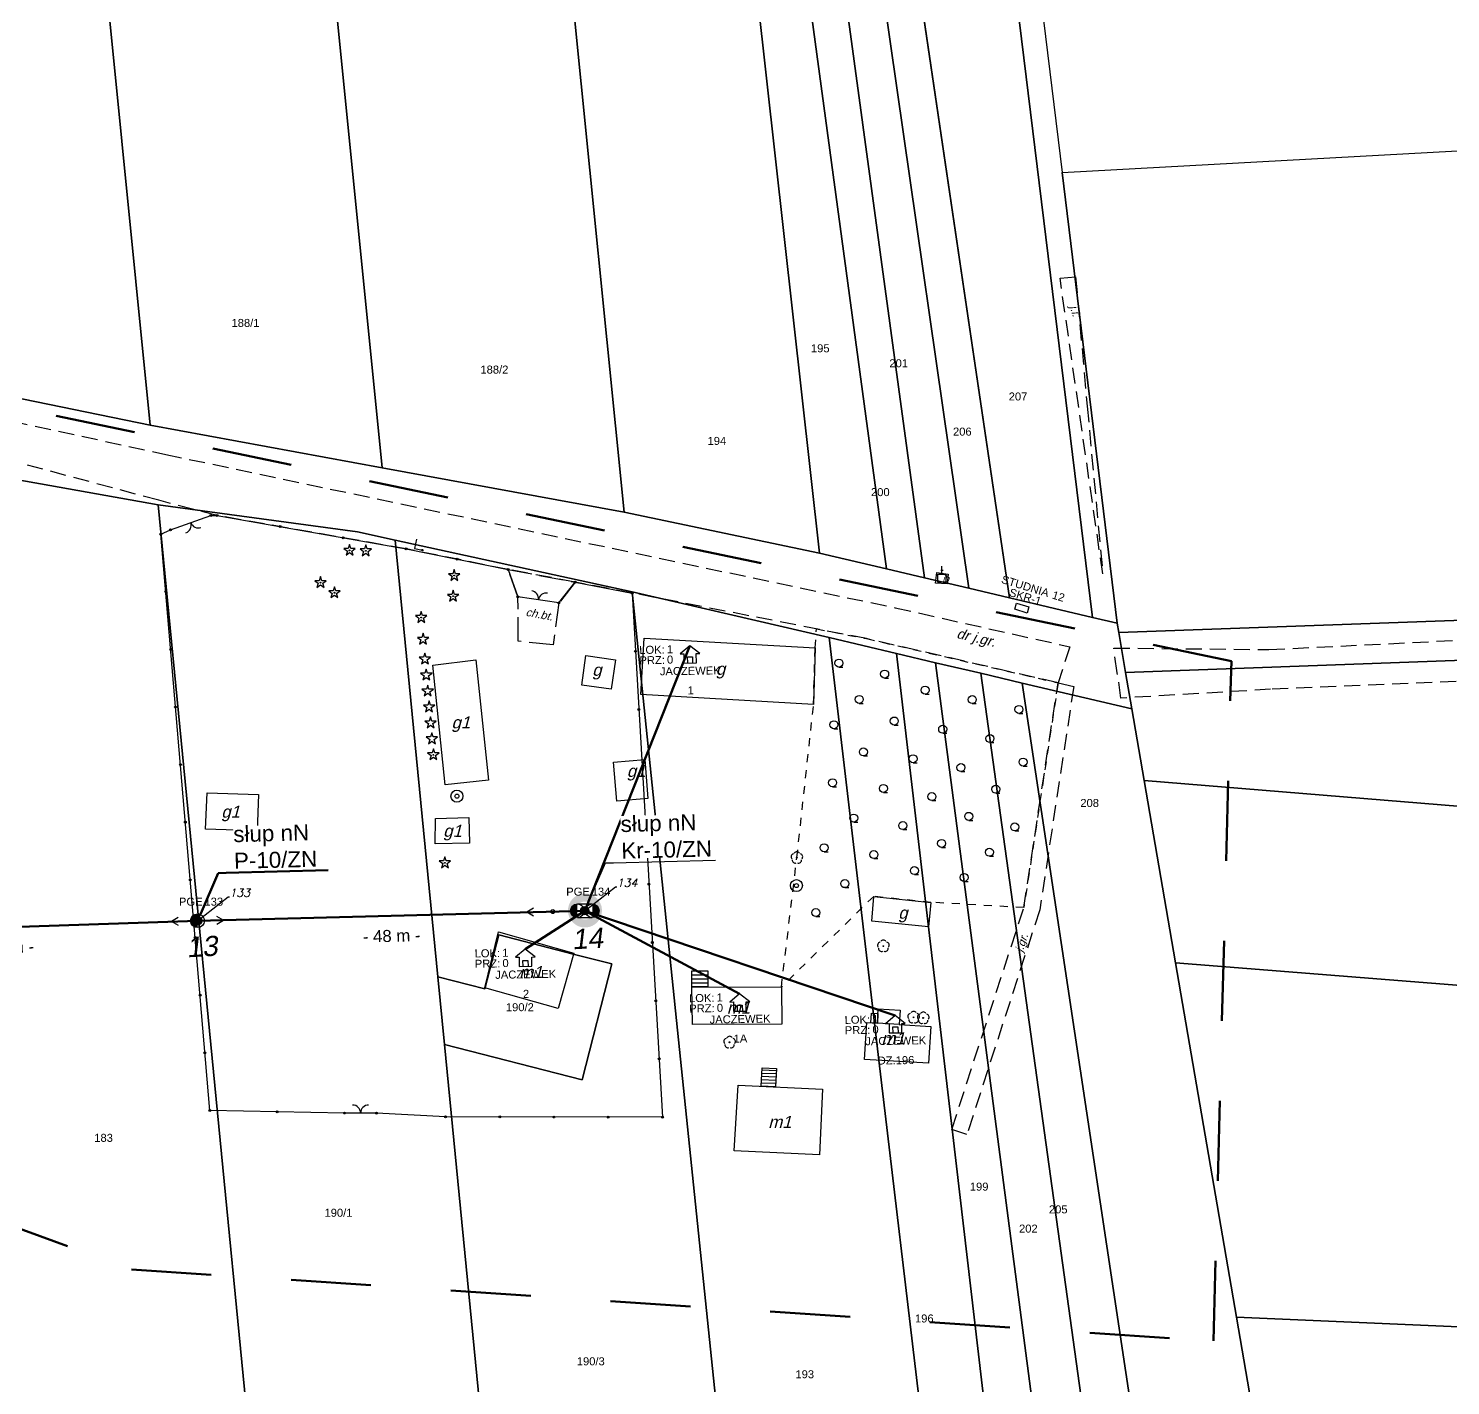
# Model space of a CAD drawing. Header units: metres. Extents: x 7542702 to 7555152, y 5804026 to 5815503.
# Drawn here: x 7550286.6 to 7550464.3, y 5805489.8 to 5805659.3 of the extents above; entities that cross this region are included whole.
import ezdxf
from ezdxf import colors
from ezdxf.entities.mleader import LeaderData, LeaderLine
from ezdxf.enums import TextEntityAlignment as Align
from ezdxf.math import Vec2, Vec3

# ---------------------------------------------------------------- set-up
doc = ezdxf.new("R2010")
doc.units = ezdxf.units.M
for name, pattern in [('4001', [0]), ('4002', [2, 1, -1]), ('4003', [3, 2, -1]), ('4004', [4, 3, -1])]:
    doc.linetypes.add(name, pattern=pattern)
doc.layers.add('!tele', color=30, linetype='Continuous', lineweight=50, plot=False)
for name, color, linetype, lineweight in [('!trafo', 6, '4002', 50), ('_KABEL_ABONENCKI_NAPOWIETRZNY', 104, 'Continuous', 50), ('_MUFA', 202, 'Continuous', 30), ('_numery slupow etap 4 cz. 2', 7, 'Continuous', 40), ('_PA_OPCJONALNE', 1, 'Continuous', 30), ('_SIEC_NAPOWIETRZNA', 5, 'Continuous', 50), ('_SLUP_DZIERZAWIONY_ENERGETYCZNY', 1, 'Continuous', 30), ('_STUDNIA_PROJEKTOWANA', 30, 'Continuous', 30)]:
    doc.layers.add(name, color=color, linetype=linetype, lineweight=lineweight)
for name, color, linetype in [('_MM mufy', 3, 'Continuous'), ('_MM opisy', 7, 'Continuous'), ('_MM slupy', 5, 'Continuous'), ('Budynki', 7, 'Continuous'), ('Cmentarze_i_pomniki', 184, 'Continuous'), ('Drogi', 135, 'Continuous'), ('Dzialki', 165, 'Continuous'), ('Elementy_budynkow', 7, 'Continuous'), ('Linie_napowietrzne', 184, 'Continuous'), ('makro-numeracja-punktow', 7, 'Continuous'), ('Ogrodzenia', 184, 'Continuous'), ('Projekty', 252, 'Continuous'), ('Roslinnosc', 104, 'Continuous'), ('SYSTEM', 250, 'Continuous'), ('Teksty', 1, 'Continuous'), ('Wody', 184, 'Continuous')]:
    doc.layers.add(name, color=color, linetype=linetype)
doc.layers.add('DIM', color=7, linetype='Continuous', plot=False)
doc.layers.get('_MUFA').off()
doc.styles.add('DYN_DIM', font='arial.ttf')
doc.styles.add('GeodText', font='romans.shx', dxfattribs={"oblique": 14.323945})
doc.styles.get("Standard").update_dxf_attribs({"font": 'arial.ttf'})
doc.dimstyles.new('opis linie', dxfattribs={"dimtxt": 1.5, "dimasz": 0.18, "dimexe": 0.18, "dimexo": 0.0625, "dimgap": 2.5, "dimtad": 4, "dimdec": 0, "dimzin": 0, "dimdsep": 46, "dimtxsty": 'Standard', "dimcen": 0.09, "dimse1": 1, "dimse2": 1, "dimsd1": 1, "dimsd2": 1, "dimclrt": 256, "dimadec": 0, "dimazin": 0, "dimtfac": 1, "dimtdec": 0, "dimtofl": 0, "dimtmove": 0, "dimatfit": 3, "dimfxl": 1, "dimtfill": 1, "dimtolj": 1, "dimtzin": 0, "dimarcsym": 0})
doc.dimstyles.get("Standard").update_dxf_attribs({"dimtxt": 0.18, "dimasz": 0.18, "dimexe": 0.18, "dimexo": 0.0625, "dimgap": 0.09, "dimtad": 0, "dimtih": 1, "dimtoh": 1, "dimdec": 4, "dimzin": 0, "dimdsep": 46, "dimtxsty": 'Standard', "dimcen": 0.09, "dimadec": 0, "dimazin": 0, "dimtfac": 1, "dimtdec": 4, "dimtofl": 0, "dimtmove": 0, "dimatfit": 3, "dimfxl": 1, "dimtolj": 1, "dimtzin": 0, "dimarcsym": 0})

# ---------------------------------------------------------------- blocks, each defined once
blk = doc.blocks.new('1412')
at = {"layer": 'Roslinnosc', "color": 104, "linetype": 'Continuous'}
for p, q in [((-0.33, 0.47), (-1.43, 0.47)), ((-1.43, 0.47), (-0.55, -0.17)), ((0, 1.5), (-0.33, 0.47)), ((0.33, 0.47), (0, 1.5)), ((1.43, 0.47), (0.33, 0.47)), ((0.55, -0.17), (1.43, 0.47)), ((-0.55, -0.17), (-0.88, -1.21)), ((-0.88, -1.21), (0, -0.57)), ((0, -0.57), (0.88, -1.21)), ((0.88, -1.21), (0.55, -0.17))]:
    blk.add_line(p, q, dxfattribs=at)
blk.add_circle((0, 0), 0.1, dxfattribs=at)
blk = doc.blocks.new('1413')
at = {"layer": 'Roslinnosc', "color": 104, "linetype": 'Continuous'}
for p, q in [((-0.33, 0.47), (-1.43, 0.47)), ((-1.43, 0.47), (-0.55, -0.17)), ((0, 1.5), (-0.33, 0.47)), ((0.33, 0.47), (0, 1.5)), ((1.43, 0.47), (0.33, 0.47)), ((0.55, -0.17), (1.43, 0.47)), ((-0.55, -0.17), (-0.88, -1.21)), ((-0.88, -1.21), (0, -0.57)), ((0, -0.57), (0.88, -1.21)), ((0.88, -1.21), (0.55, -0.17))]:
    blk.add_line(p, q, dxfattribs=at)
blk = doc.blocks.new('1422')
at = {"layer": 'Roslinnosc', "color": 104, "linetype": 'Continuous'}
blk.add_circle((0, 0), 0.1, dxfattribs=at)
for centre, start, end in [((-0.71, 0.23), 102.5, 221.75), ((0, 0.75), 30.19, 149.77), ((0.71, 0.23), 318.3, 77.49), ((-0.44, -0.61), 174.33, 293.45), ((0.44, -0.61), 246.24, 5.74)]:
    blk.add_arc(centre, 0.75, start, end, dxfattribs=at)
blk = doc.blocks.new('1651')
at = {"layer": 'Wody', "color": 184, "linetype": 'Continuous'}
for radius in [1.5, 0.5]:
    blk.add_circle((0, 0), radius, dxfattribs=at)
blk = doc.blocks.new('1714')
at = {"layer": 'Projekty', "color": 5, "linetype": 'Continuous'}
for radius in [0.16, 0.08]:
    blk.add_circle((0, 0), radius, dxfattribs=at)
blk = doc.blocks.new('2283')
at = {"layer": 'Ogrodzenia', "color": 184, "linetype": 'Continuous'}
blk.add_line((0, 0), (0, 1), dxfattribs=at)
blk = doc.blocks.new('1283')
at = {"layer": 'Ogrodzenia', "color": 184, "linetype": 'Continuous'}
for centre, start, end in [((0, 2), 270, 0), ((0, -2), 0, 90)]:
    blk.add_arc(centre, 2, start, end, dxfattribs=at)
blk = doc.blocks.new('1281')
at = {"layer": 'Ogrodzenia', "color": 184, "linetype": 'Continuous'}
for radius in [0.24, 0.16, 0.08]:
    blk.add_circle((0, 0), radius, dxfattribs=at)
blk = doc.blocks.new('1434')
at = {"layer": 'Roslinnosc', "color": 104, "linetype": 'Continuous'}
blk.add_line((0, -1), (1, -1), dxfattribs=at)
blk.add_circle((0, 0), 1, dxfattribs=at)
blk = doc.blocks.new('2361')
at = {"layer": 'Linie_napowietrzne', "color": 184, "linetype": 'Continuous'}
for p, q in [((0, 0.66), (0, 1)), ((0, 0.33), (0, 0.6)), ((0, 0), (0, 0.3))]:
    blk.add_line(p, q, dxfattribs=at)
blk = doc.blocks.new('1361')
at = {"layer": 'Linie_napowietrzne', "color": 184, "linetype": 'Continuous'}
blk.add_circle((0, 0), 0.5, dxfattribs=at)
blk = doc.blocks.new('1374')
at = {"layer": 'Cmentarze_i_pomniki', "color": 184, "linetype": 'Continuous'}
for p, q in [((-1, 1), (1, 1)), ((-1, -1), (-1, 1)), ((-0.3, 2), (0.3, 2)), ((0, 1), (0, 3)), ((1, 1), (1, -1)), ((1, -1), (-1, -1))]:
    blk.add_line(p, q, dxfattribs=at)
blk = doc.blocks.new('ADRES')
for points in [[(0.79, -2.15), (0.79, -2.15), (0.79, -0.99), (1.24, -0.99), (0, 0), (-1.24, -0.99), (-0.79, -0.99), (-0.79, -2.15), (0.79, -2.15), (0.79, -2.15)], [(-0.31, -2.15), (-0.31, -1.4), (0.31, -1.4), (0.31, -2.15)]]:
    blk.add_lwpolyline(points)
at = {"color": 212, "insert": (-3.15, -0.43), "char_height": 1, "width": 1e-16, "attachment_point": 6}
blk.add_mtext('LOK:  ', dxfattribs=at)
at = {"color": 4, "insert": (-3.15, -1.72), "char_height": 1, "width": 1e-16, "attachment_point": 6}
blk.add_mtext('PRZ: ', dxfattribs=at)
at = {"color": 7}
for tag, flags, p in [('ID_OBSZARU', 13, (29.07, 23.06)), ('WOJEWODZTWO', 13, (23.29, 19.95)), ('POWIAT', 13, (29.07, 18.51)), ('GMINA', 13, (29.07, 16.8)), ('TERC', 13, (29.07, 15.22)), ('SIMC', 13, (29.07, 13.42)), ('ULIC', 13, (29.07, 11.76)), ('SZEROKOSC_GEOGRAFICZNA', 13, (18.71, 10.18)), ('DLUGOSC_GEOGRAFICZNA', 13, (29.07, 8.25)), ('KATEGORIA_STAWKI_JEDNOSTKOWEJ_100', 13, (29.07, 4.77)), ('KWOTA_STAWKI_JEDNOSTKOWEJ_100', 13, (29.07, 2.89)), ('DOFINANSOWANIE_95', 13, (29.07, 0.87)), ('MIEJSCOWOSC', 12, (0, -3.65)), ('NR_PORZADKOWY', 12, (0, -6.09)), ('ULICA', 12, (0, -4.88))]:
    blk.add_attdef(tag, text='', height=1, dxfattribs=dict(at, flags=flags)).set_placement(p, align=Align.CENTER)
at = {"color": 1}
for tag, flags, p in [('ID_PA', 5, (29.07, 21.57)), ('RODZAJ_OBIEKTU', 5, (29.07, 6.63)), ('ZAPAS', 13, (29.07, -2.62))]:
    blk.add_attdef(tag, text='', height=1, dxfattribs=dict(at, flags=flags)).set_placement(p, align=Align.CENTER)
at = {"color": 212, "flags": 12}
blk.add_attdef('LICZBA_LOKALI', text='', height=1, dxfattribs=at).set_placement((-2.88, -0.43), align=Align.MIDDLE_LEFT)
at = {"color": 150, "flags": 12}
for tag, p in [('MUFA', (1.78, -0.93)), ('NUMER_WLOKNA', (1.86, -2.2))]:
    blk.add_attdef(tag, p, '', height=1, dxfattribs=at)
at = {"color": 7, "style": 'DYN_DIM', "flags": 13}
blk.add_attdef('ODC_FUNKCJONALNY', text='', height=1, dxfattribs=at).set_placement((29.07, -1.01), align=Align.CENTER)
at = {"color": 4, "flags": 12}
blk.add_attdef('LICZBA_SED_W_DANYM_PA', text='', height=1, dxfattribs=at).set_placement((-2.88, -1.72), align=Align.MIDDLE_LEFT)
blk = doc.blocks.new('1047')
at = {"layer": 'SYSTEM', "color": 250, "linetype": 'Continuous'}
blk.add_line((0, 1), (0, 11), dxfattribs=at)
blk = doc.blocks.new('1046')
at = {"layer": 'SYSTEM', "color": 250, "linetype": 'Continuous'}
for p, q in [((0, 1), (0, 11)), ((-1, 4.8), (0, 6.5)), ((1, 4.8), (0, 6.5))]:
    blk.add_line(p, q, dxfattribs=at)
blk = doc.blocks.new('SLUP_DZIERZAWIONY')
h = blk.add_hatch(color=256)
h.dxf.hatch_style = 1
h.paths.add_polyline_path([(0.53, 0, 1), (-0.53, 0, 1)])
at = {"lineweight": 30}
blk.add_circle((0, 0), 0.527, dxfattribs=at)
at = {"color": 7, "style": 'DYN_DIM', "flags": 13}
blk.add_attdef('ODC_FUNKCJONALNY', text='', height=1, dxfattribs=at).set_placement((0.36, 3.33), align=Align.CENTER)
at = {"color": 7, "flags": 12}
blk.add_attdef('WLASCICIEL', text='', height=1, dxfattribs=at).set_placement((0.63, 1.89), align=Align.RIGHT)
blk.add_attdef('SLUP_NUMER', (0.87, 1.89), '', height=1, dxfattribs=at)
blk.add_attdef('TYP', text='', height=1, dxfattribs=at).set_placement((0, -2.82), align=Align.CENTER)
blk = doc.blocks.new('MUFA_II')
at = {"layer": '_MM mufy'}
h = blk.add_hatch(color=256, dxfattribs=at)
h.dxf.hatch_style = 1
h.paths.add_polyline_path([(2.15, 0.12, 1), (-2.1, -0.05, 1)])
h.paths.add_polyline_path([(-1.1, -0.01, -1), (1.15, 0.08, -1)], flags=16)
h.paths.add_polyline_path([(-0.83, 0, -1), (0.88, 0.07, -1)], flags=0)
blk = doc.blocks.new('STUDNIA_PROJEKTOWANA')
at = {"layer": '_STUDNIA_PROJEKTOWANA'}
blk.add_lwpolyline([(-0.8, -0.4), (-0.8, 0.4), (0.8, 0.4), (0.8, -0.4)], close=True, dxfattribs=at)
at = {"layer": '_STUDNIA_PROJEKTOWANA', "style": 'DYN_DIM'}
blk.add_text('STUDNIA', height=1, dxfattribs=at).set_placement((-3.45, 2.25))
for tag, flags, p in [('ODC_FUNKCJONALNY', 13, (0, 3.75)), ('TYP', 12, (0, 0.98)), ('DLUGOSC_ZAPASU', 12, (0, -1.68)), ('ADRES', 12, (0, -3.33)), ('WSPOLRZEDNE', 12, (0, -4.65))]:
    blk.add_attdef(tag, text='', height=1, dxfattribs=dict(at, flags=flags)).set_placement(p, align=Align.CENTER)
at = {"layer": '_STUDNIA_PROJEKTOWANA', "style": 'DYN_DIM', "flags": 12}
blk.add_attdef('NUMER', (3.17, 2.25), '', height=1, dxfattribs=at)
blk = doc.blocks.new('ZN')
at = {"layer": '_MM slupy', "transparency": 33554687}
h = blk.add_hatch(color=256, dxfattribs=at)
h.dxf.hatch_style = 1
h.paths.add_polyline_path([(0, -0.86), (0, 0.86, 1)])
at = {"layer": '_MM slupy'}
blk.add_circle((0, 0), 0.857, dxfattribs=at)
blk = doc.blocks.new('R')
at = {"layer": '_MM slupy', "transparency": 33554687}
h = blk.add_hatch(color=256, dxfattribs=at)
h.dxf.hatch_style = 1
h.paths.add_polyline_path([(-0.93, -0.86), (-0.93, 0.86, 1)])
h = blk.add_hatch(color=256, dxfattribs=at)
h.dxf.hatch_style = 1
h.paths.add_polyline_path([(0.93, 0.86), (0.93, -0.86, 1)])
at = {"layer": '_MM slupy'}
for points in [[(-0.93, 0.86), (0.93, 0.86)], [(-0.93, -0.86), (0.93, -0.86)]]:
    blk.add_lwpolyline(points, dxfattribs=at)
for centre in [(-0.93, 0), (0.93, 0)]:
    blk.add_circle(centre, 0.857, dxfattribs=at)
blk = doc.blocks.new('*D175')
at = {"layer": 'Defpoints', "color": 0}
for p in [(7550307.71, 5805548.6), (7550356.12, 5805549.1), (7550307.73, 5805547.85)]:
    blk.add_point(p, dxfattribs=at)
at = {"layer": 'DIM', "insert": (7550331.99, 5805545.96), "char_height": 1.5, "attachment_point": 5, "rotation": 1.4845, "bg_fill": 3, "box_fill_scale": 1.1, "bg_fill_color": 9, "bg_fill_true_color": 13158600, "bg_fill_transparency": 0}
blk.add_mtext('\\A1;- 48 m -', dxfattribs=at)
blk = doc.blocks.new('*D176')
at = {"layer": 'Defpoints', "color": 0}
for p in [(7550259.47, 5805546.96), (7550307.73, 5805547.85), (7550259.5, 5805546.21)]:
    blk.add_point(p, dxfattribs=at)
at = {"layer": 'DIM', "insert": (7550283.7, 5805544.52), "char_height": 1.5, "attachment_point": 5, "rotation": 1.9475, "bg_fill": 3, "box_fill_scale": 1.1, "bg_fill_color": 9, "bg_fill_true_color": 13158600, "bg_fill_transparency": 0}
blk.add_mtext('\\A1;- 48 m -', dxfattribs=at)
blk = doc.blocks.new('q')
at = {"layer": '_MM slupy'}
blk.add_blockref('ZN', (0, 0), dxfattribs=at)
at = {"layer": '_MM opisy'}
ml = blk.add_multileader_mtext('Standard', dxfattribs=at)
ml.set_content('\\pxql;słup nN\\PP-10/ZN', color=256)
ml.set_leader_properties()
ml.build(insert=Vec2(0, 0))
ml.multileader.update_dxf_attribs({"has_text_frame": 1, "text_left_attachment_type": 5, "text_right_attachment_type": 5, "dogleg_length": 1, "arrow_head_size": 1})
ctx = ml.context
ctx.base_point, ctx.char_height, ctx.arrow_head_size, ctx.landing_gap_size, ctx.plane_origin = Vec3(3.75, 5.9), 2, 1, 1, Vec3(1.72, -1.42)
ctx.left_attachment, ctx.right_attachment = 5, 5
notes = []
notes.append((ctx, [(0, (1, 1, 0), (2.75, 5.9), (1, 0), 1, [(0, [(0, 0), (2.75, 5.9)], 0, [])])]))
ctx.mtext.insert, ctx.mtext.flow_direction = Vec3(4.75, 11.7), 5
ctx.mtext.has_bg_fill, ctx.mtext.bg_color, ctx.mtext.bg_scale_factor, ctx.mtext.bg_transparency, ctx.mtext.use_window_bg_color = 1, -1023410175, 1, 0, 1
for ctx, leaders in notes:
    for number, flags, end, landing, length, lines in leaders:
        leader = LeaderData()
        leader.index, (leader.has_last_leader_line, leader.has_dogleg_vector, leader.attachment_direction) = number, flags
        leader.last_leader_point, leader.dogleg_vector, leader.dogleg_length = Vec3(end), Vec3(landing), length
        for number, points, colour, breaks in lines:
            line = LeaderLine()
            line.index, line.vertices, line.color, line.breaks = number, Vec3.list(points), colors.encode_raw_color(colour), breaks
            leader.lines.append(line)
        ctx.leaders.append(leader)

msp = doc.modelspace()

# ---------------------------------------------------------------- linework, layer by layer
at = {"layer": '!tele', "elevation": 142.33}
msp.add_lwpolyline([(7549932.8, 5805802.18), (7549973.35, 5805778.88), (7549988.74, 5805734.51), (7550001.52, 5805696.65), (7550011.5, 5805662.56), (7550042.39, 5805662.09), (7550072.26, 5805661.67), (7550095.77, 5805639.13), (7550131.02, 5805607.34), (7550177.55, 5805591.71), (7550226.66, 5805569.9), (7550259.5, 5805546.21), (7550307.73, 5805547.85), (7550356.12, 5805549.1)], dxfattribs=at)
at = {"layer": '!trafo', "ltscale": 10}
msp.add_lwpolyline([(7549210.97, 5805971.74), (7549186.51, 5805890.92), (7549758.63, 5805772.48), (7549780.18, 5805723.46), (7549839.54, 5805708.8), (7550034.64, 5805616.04), (7550225.72, 5805531.11), (7550299.47, 5805504.29), (7550434.68, 5805495.35), (7550436.91, 5805580.28), (7550233.54, 5805622.74), (7550079.34, 5805684.2), (7550017.88, 5805761.3), (7549901, 5805869.43)], close=True, dxfattribs=at)
at = {"layer": '_KABEL_ABONENCKI_NAPOWIETRZNY'}
for points in [[(7550369.25, 5805582.22), (7550356.12, 5805549.1)], [(7550348.68, 5805544.3), (7550356.12, 5805549.1)], [(7550375.47, 5805538.71), (7550356.12, 5805549.1)]]:
    msp.add_lwpolyline(points, dxfattribs=at)
at = {"layer": '_KABEL_ABONENCKI_NAPOWIETRZNY', "elevation": 143.87}
msp.add_lwpolyline([(7550394.91, 5805536), (7550356.12, 5805549.1)], dxfattribs=at)
at = {"layer": '_SIEC_NAPOWIETRZNA'}
msp.add_lwpolyline([(7550356.12, 5805549.1), (7550307.73, 5805547.85), (7550259.5, 5805546.21), (7550226.66, 5805569.9)], dxfattribs=at)
at = {"layer": 'Budynki', "color": 7, "linetype": '4001'}
for points in [[(7550401.39, 5805589.95, 0), (7550399.95, 5805590.05, 0), (7550400.11, 5805591.35, 0), (7550401.54, 5805591.17, 0), (7550401.39, 5805589.95, 0)], [(7550363.14, 5805576.11, 0), (7550363.54, 5805583.17, 0), (7550384.89, 5805581.95, 0), (7550384.71, 5805574.88, 0), (7550363.14, 5805576.11, 0)], [(7550355.75, 5805577.31, 0), (7550356.24, 5805581.01, 0), (7550359.94, 5805580.47, 0), (7550359.4, 5805576.78, 0), (7550355.75, 5805577.31, 0)], [(7550337.12, 5805579.77, 0), (7550342.51, 5805580.45, 0), (7550344.11, 5805565.41, 0), (7550338.69, 5805564.84, 0), (7550337.12, 5805579.77, 0)], [(7550359.72, 5805567.67, 0), (7550363.61, 5805567.99, 0), (7550364, 5805563.12, 0), (7550360.11, 5805562.8, 0), (7550359.72, 5805567.67, 0)], [(7550308.71, 5805559.3, 0), (7550308.93, 5805563.85, 0), (7550315.34, 5805563.63, 0), (7550315.18, 5805559.08, 0), (7550308.71, 5805559.3, 0)], [(7550337.44, 5805557.46, 0), (7550337.48, 5805560.64, 0), (7550341.64, 5805560.74, 0), (7550341.72, 5805557.56, 0), (7550337.44, 5805557.46, 0)], [(7550391.99, 5805547.82, 0), (7550392.22, 5805550.9, 0), (7550399.38, 5805550.15, 0), (7550399.06, 5805547.08, 0), (7550391.99, 5805547.82, 0)], [(7550343.63, 5805539.46, 0), (7550345.33, 5805546.47, 0), (7550354.74, 5805543.82, 0), (7550352.79, 5805536.88, 0), (7550343.63, 5805539.46, 0)], [(7550369.51, 5805539.58, 0), (7550380.68, 5805539.56, 0), (7550380.74, 5805534.95, 0), (7550369.59, 5805534.88, 0), (7550369.51, 5805539.58, 0)], [(7550391.09, 5805530.53, 0), (7550391.36, 5805535.12, 0), (7550392.68, 5805535.04, 0), (7550392.79, 5805536.85, 0), (7550395.51, 5805536.68, 0), (7550395.4, 5805534.88, 0), (7550399.35, 5805534.65, 0), (7550399.08, 5805530.06, 0), (7550391.09, 5805530.53, 0)], [(7550374.77, 5805519.1, 0), (7550375.28, 5805527.33, 0), (7550385.82, 5805526.83, 0), (7550385.43, 5805518.6, 0), (7550374.77, 5805519.1, 0)]]:
    msp.add_polyline3d(points, dxfattribs=at)
at = {"layer": 'Drogi', "color": 8, "linetype": '4003'}
for p, q in [((7550415.5, 5805628.13), (7550417.45, 5805628.31)), ((7550420.84, 5805591.22), (7550415.5, 5805628.13)), ((7550417.45, 5805628.31), (7550418.9, 5805612.13)), ((7550266.91, 5805614.11), (7550303.77, 5805606.12)), ((7550418.9, 5805612.13), (7550420.84, 5805591.22)), ((7550302.89, 5805600.39), (7550272.43, 5805608.55)), ((7550303.77, 5805606.12), (7550394.9, 5805586.96)), ((7550310.17, 5805598.49), (7550302.89, 5805600.39)), ((7550333.82, 5805594.32), (7550310.17, 5805598.49)), ((7550346.55, 5805591.74), (7550333.82, 5805594.32)), ((7550354.9, 5805590.17), (7550346.55, 5805591.74)), ((7550362.05, 5805588.8), (7550354.9, 5805590.17)), ((7550391.33, 5805583.1), (7550362.05, 5805588.8)), ((7550441.58, 5805581.74), (7550573.82, 5805588.22)), ((7550394.9, 5805586.96), (7550416.72, 5805582.09)), ((7550415.26, 5805577.58), (7550391.33, 5805583.1)), ((7550416.72, 5805582.09), (7550415.26, 5805577.58)), ((7550422.66, 5805578.85), (7550422.21, 5805581.92)), ((7550422.21, 5805581.92), (7550441.58, 5805581.74)), ((7550423.12, 5805575.67), (7550422.66, 5805578.85)), ((7550515.94, 5805579.85), (7550441.82, 5805576.78)), ((7550410.98, 5805549.5), (7550415.26, 5805577.58)), ((7550417.21, 5805577.13), (7550412.96, 5805549.2)), ((7550415.26, 5805577.58), (7550417.21, 5805577.13)), ((7550441.82, 5805576.78), (7550423.12, 5805575.67)), ((7550401.97, 5805521.78), (7550410.98, 5805549.5)), ((7550412.96, 5805549.2), (7550403.87, 5805521.16)), ((7550403.87, 5805521.16), (7550401.97, 5805521.78))]:
    msp.add_line(p, q, dxfattribs=at)
at = {"layer": 'Drogi', "color": 8, "linetype": '4004'}
for p, q in [((7550347.77, 5805588.33), (7550346.55, 5805591.74)), ((7550346.55, 5805591.74), (7550354.9, 5805590.17)), ((7550354.9, 5805590.17), (7550352.89, 5805587.56)), ((7550347.8, 5805582.77), (7550347.77, 5805588.33)), ((7550352.89, 5805587.56), (7550352.17, 5805582.34)), ((7550352.17, 5805582.34), (7550347.8, 5805582.77))]:
    msp.add_line(p, q, dxfattribs=at)
at = {"layer": 'Dzialki'}
for p, q in [((7550315.45, 5805757.93), (7550330.79, 5805604.46)), ((7550330.79, 5805604.46), (7550315.45, 5805757.93)), ((7550301.82, 5805609.78), (7550287.78, 5805750.27)), ((7550287.78, 5805750.27), (7550301.82, 5805609.78)), ((7550347.39, 5805734.72), (7550361.06, 5805598.9)), ((7550361.06, 5805598.9), (7550347.39, 5805734.72)), ((7550385.43, 5805593.79), (7550371.34, 5805720.32)), ((7550371.34, 5805720.32), (7550385.43, 5805593.79)), ((7550393.82, 5805591.83), (7550376.98, 5805716.53)), ((7550376.98, 5805716.53), (7550393.82, 5805591.83)), ((7550398.57, 5805590.7), (7550381.87, 5805713.23)), ((7550381.87, 5805713.23), (7550398.57, 5805590.7)), ((7550404.12, 5805589.39), (7550386.76, 5805709.94)), ((7550386.76, 5805709.94), (7550404.12, 5805589.39)), ((7550391.74, 5805706.58), (7550409.17, 5805588.2)), ((7550409.17, 5805588.2), (7550391.74, 5805706.58)), ((7550419.55, 5805585.75), (7550410.14, 5805662.45)), ((7550410.14, 5805662.45), (7550419.55, 5805585.75)), ((7550413.42, 5805660.37), (7550415.75, 5805641.36)), ((7550415.75, 5805641.36), (7550725.67, 5805658.32)), ((7550422.66, 5805585.02), (7550415.75, 5805641.36)), ((7550415.75, 5805641.36), (7550422.66, 5805585.02)), ((7550301.82, 5805609.78), (7550272.71, 5805615.73)), ((7550272.71, 5805615.73), (7550301.82, 5805609.78)), ((7550330.79, 5805604.46), (7550301.82, 5805609.78)), ((7550301.82, 5805609.78), (7550330.79, 5805604.46)), ((7550302.82, 5805599.83), (7550273.73, 5805605.02)), ((7550273.73, 5805605.02), (7550302.82, 5805599.83)), ((7550361.06, 5805598.9), (7550330.79, 5805604.46)), ((7550330.79, 5805604.46), (7550361.06, 5805598.9)), ((7550302.82, 5805599.83), (7550327.71, 5805596.43)), ((7550319.74, 5805426.66), (7550302.82, 5805599.83)), ((7550327.71, 5805596.43), (7550302.82, 5805599.83)), ((7550302.82, 5805599.83), (7550319.74, 5805426.66)), ((7550361.06, 5805598.9), (7550385.43, 5805593.79)), ((7550385.43, 5805593.79), (7550361.06, 5805598.9)), ((7550327.71, 5805596.43), (7550332.44, 5805595.4)), ((7550332.44, 5805595.4), (7550327.71, 5805596.43)), ((7550332.44, 5805595.4), (7550337.77, 5805540.86)), ((7550332.44, 5805595.4), (7550362.06, 5805588.96)), ((7550337.77, 5805540.86), (7550332.44, 5805595.4)), ((7550362.06, 5805588.96), (7550332.44, 5805595.4)), ((7550742.06, 5805595.47), (7550422.85, 5805583.86)), ((7550422.85, 5805583.86), (7550742.06, 5805595.47)), ((7550393.82, 5805591.83), (7550385.43, 5805593.79)), ((7550385.43, 5805593.79), (7550393.82, 5805591.83)), ((7550398.57, 5805590.7), (7550393.82, 5805591.83)), ((7550393.82, 5805591.83), (7550398.57, 5805590.7)), ((7550404.12, 5805589.39), (7550398.57, 5805590.7)), ((7550398.57, 5805590.7), (7550404.12, 5805589.39)), ((7550409.17, 5805588.2), (7550404.12, 5805589.39)), ((7550404.12, 5805589.39), (7550409.17, 5805588.2)), ((7550743.36, 5805590.51), (7550423.69, 5805578.89)), ((7550423.69, 5805578.89), (7550743.36, 5805590.51)), ((7550362.06, 5805588.96), (7550382.59, 5805390.16)), ((7550386.67, 5805583.24), (7550362.06, 5805588.96)), ((7550362.06, 5805588.96), (7550386.67, 5805583.24)), ((7550382.59, 5805390.16), (7550362.06, 5805588.96)), ((7550419.55, 5805585.75), (7550409.17, 5805588.2)), ((7550409.17, 5805588.2), (7550419.55, 5805585.75)), ((7550422.66, 5805585.02), (7550419.55, 5805585.75)), ((7550419.55, 5805585.75), (7550422.66, 5805585.02)), ((7550422.85, 5805583.86), (7550422.66, 5805585.02)), ((7550422.66, 5805585.02), (7550422.85, 5805583.86)), ((7550386.67, 5805583.24), (7550395.06, 5805581.26)), ((7550392.33, 5805535.06), (7550386.67, 5805583.24)), ((7550395.06, 5805581.26), (7550386.67, 5805583.24)), ((7550386.67, 5805583.24), (7550392.33, 5805535.06)), ((7550423.69, 5805578.89), (7550422.85, 5805583.86)), ((7550422.85, 5805583.86), (7550423.69, 5805578.89)), ((7550395.06, 5805581.26), (7550399.96, 5805580.1)), ((7550419.61, 5805371.89), (7550395.06, 5805581.26)), ((7550395.06, 5805581.26), (7550419.61, 5805371.89)), ((7550399.96, 5805580.1), (7550395.06, 5805581.26)), ((7550399.96, 5805580.1), (7550405.59, 5805578.78)), ((7550431.16, 5805341.32), (7550399.96, 5805580.1)), ((7550399.96, 5805580.1), (7550431.16, 5805341.32)), ((7550405.59, 5805578.78), (7550399.96, 5805580.1)), ((7550405.59, 5805578.78), (7550438.12, 5805344.43)), ((7550405.59, 5805578.78), (7550410.77, 5805577.55)), ((7550438.12, 5805344.43), (7550405.59, 5805578.78)), ((7550410.77, 5805577.55), (7550405.59, 5805578.78)), ((7550424.46, 5805574.32), (7550423.69, 5805578.89)), ((7550423.69, 5805578.89), (7550424.46, 5805574.32)), ((7550410.77, 5805577.55), (7550424.46, 5805574.32)), ((7550445.6, 5805346.02), (7550410.77, 5805577.55)), ((7550410.77, 5805577.55), (7550445.6, 5805346.02)), ((7550424.46, 5805574.32), (7550410.77, 5805577.55)), ((7550426, 5805565.36), (7550424.46, 5805574.32)), ((7550424.46, 5805574.32), (7550426, 5805565.36)), ((7550597.83, 5805551.41), (7550426, 5805565.36)), ((7550429.92, 5805542.6), (7550426, 5805565.36)), ((7550426, 5805565.36), (7550597.83, 5805551.41)), ((7550426, 5805565.36), (7550429.92, 5805542.6)), ((7550343.65, 5805539.34), (7550345.39, 5805546.09)), ((7550345.39, 5805546.09), (7550343.65, 5805539.34)), ((7550345.39, 5805546.09), (7550354.66, 5805543.69)), ((7550354.66, 5805543.69), (7550345.39, 5805546.09)), ((7550354.66, 5805543.69), (7550359.51, 5805542.46)), ((7550359.51, 5805542.46), (7550354.66, 5805543.69)), ((7550359.51, 5805542.46), (7550355.8, 5805527.96)), ((7550355.8, 5805527.96), (7550359.51, 5805542.46)), ((7550549.91, 5805533.05), (7550429.92, 5805542.6)), ((7550437.54, 5805498.33), (7550429.92, 5805542.6)), ((7550429.92, 5805542.6), (7550549.91, 5805533.05)), ((7550429.92, 5805542.6), (7550437.54, 5805498.33)), ((7550337.77, 5805540.86), (7550338.6, 5805532.39)), ((7550337.77, 5805540.86), (7550343.65, 5805539.34)), ((7550338.6, 5805532.39), (7550337.77, 5805540.86)), ((7550343.65, 5805539.34), (7550337.77, 5805540.86)), ((7550392.88, 5805530.42), (7550392.33, 5805535.06)), ((7550392.33, 5805535.06), (7550392.88, 5805530.42)), ((7550338.6, 5805532.39), (7550349.29, 5805422.94)), ((7550355.8, 5805527.96), (7550338.6, 5805532.39)), ((7550349.29, 5805422.94), (7550338.6, 5805532.39)), ((7550338.6, 5805532.39), (7550355.8, 5805527.96)), ((7550411.82, 5805370.14), (7550392.88, 5805530.42)), ((7550392.88, 5805530.42), (7550411.82, 5805370.14)), ((7550600.74, 5805491.18), (7550437.54, 5805498.33)), ((7550439.17, 5805488.88), (7550437.54, 5805498.33)), ((7550437.54, 5805498.33), (7550600.74, 5805491.18)), ((7550437.54, 5805498.33), (7550439.17, 5805488.88))]:
    msp.add_line(p, q, dxfattribs=at)
at = {"layer": 'Elementy_budynkow', "color": 7, "linetype": '4001'}
for p, q in [((7550369.51, 5805541.08), (7550371.51, 5805541.08)), ((7550369.51, 5805540.58), (7550371.51, 5805540.58)), ((7550369.51, 5805540.08), (7550371.51, 5805540.08)), ((7550392.26, 5805535.07), (7550392.32, 5805536.28)), ((7550380.06, 5805529.11), (7550378.26, 5805529.18)), ((7550379.98, 5805527.51), (7550378.18, 5805527.58)), ((7550380, 5805527.91), (7550378.2, 5805527.98)), ((7550380.02, 5805528.31), (7550378.22, 5805528.38)), ((7550380.04, 5805528.71), (7550378.24, 5805528.78))]:
    msp.add_line(p, q, dxfattribs=at)
for points in [[(7550369.51, 5805541.58, 0), (7550371.51, 5805541.58, 0), (7550371.51, 5805539.58, 0), (7550369.51, 5805539.58, 0), (7550369.51, 5805541.58, 0)], [(7550392.75, 5805536.25, 0), (7550392.68, 5805535.04, 0), (7550391.86, 5805535.09, 0), (7550391.93, 5805536.3, 0), (7550392.75, 5805536.25, 0)], [(7550395.51, 5805536.68, 0), (7550395.4, 5805534.88, 0), (7550392.68, 5805535.04, 0), (7550392.79, 5805536.85, 0), (7550395.51, 5805536.68, 0)], [(7550380.07, 5805529.38, 0), (7550379.96, 5805527.11, 0), (7550378.16, 5805527.19, 0), (7550378.27, 5805529.46, 0), (7550380.07, 5805529.38, 0)]]:
    msp.add_polyline3d(points, dxfattribs=at)
at = {"layer": 'Ogrodzenia', "color": 184, "linetype": '4001'}
for p, q in [((7550309.41, 5805598.49), (7550310.17, 5805598.49)), ((7550310.17, 5805598.49), (7550333.82, 5805594.32)), ((7550303.16, 5805596.17), (7550304.37, 5805596.71)), ((7550309.27, 5805524.14), (7550303.16, 5805596.17)), ((7550333.82, 5805594.32), (7550346.55, 5805591.74)), ((7550346.55, 5805591.74), (7550347.77, 5805588.33)), ((7550352.89, 5805587.56), (7550354.9, 5805590.17)), ((7550354.9, 5805590.17), (7550362.05, 5805588.8)), ((7550362.05, 5805588.8), (7550365.82, 5805523.31)), ((7550326.11, 5805523.83), (7550309.27, 5805524.14)), ((7550338.71, 5805523.36), (7550330.1, 5805523.82)), ((7550365.82, 5805523.31), (7550338.71, 5805523.36))]:
    msp.add_line(p, q, dxfattribs=at)
at = {"layer": 'Projekty', "linetype": '4003'}
for p, q in [((7550335.1, 5805595.53), (7550334.86, 5805594.38)), ((7550334.86, 5805594.38), (7550335.83, 5805594.17))]:
    msp.add_line(p, q, dxfattribs=at)
at = {"layer": 'Roslinnosc', "color": 104, "linetype": '4002'}
msp.add_polyline3d([(7550385.08, 5805584.32, 0), (7550391.33, 5805583.1, 0), (7550415.26, 5805577.58, 0), (7550410.98, 5805549.5, 0), (7550399.38, 5805550.15, 0), (7550392.22, 5805550.9, 0), (7550380.68, 5805539.56, 0), (7550382.62, 5805555.74, 0), (7550384.71, 5805574.88, 0), (7550384.89, 5805581.95, 0), (7550385.08, 5805584.32, 0)], dxfattribs=at)

# ---------------------------------------------------------------- block references
at = {"layer": '_MUFA'}
msp.add_blockref('MUFA_II', (7550356.12, 5805549.1), dxfattribs=at)
at = {"layer": '_PA_OPCJONALNE'}
ref = msp.add_blockref('ADRES', (7550369.25, 5805582.22), dxfattribs=dict(at, rotation=1))
ref.add_attrib('MIEJSCOWOSC', 'JACZEWEK', dxfattribs={"layer": '0', "color": 7, "height": 1, "rotation": 1, "flags": 12}).set_placement((7550369.31, 5805578.58), align=Align.CENTER)
ref.add_attrib('NR_PORZADKOWY', '1', dxfattribs={"layer": '0', "color": 7, "height": 1, "rotation": 1, "flags": 12}).set_placement((7550369.36, 5805576.14), align=Align.CENTER)
ref.add_attrib('LICZBA_LOKALI', '1', (7550366.38, 5805581.27), dxfattribs={"layer": '0', "color": 212, "height": 1, "rotation": 1, "flags": 12})
ref.add_attrib('LICZBA_SED_W_DANYM_PA', '0', (7550366.4, 5805579.98), dxfattribs={"layer": '0', "color": 4, "height": 1, "rotation": 1, "flags": 12})
ref = msp.add_blockref('ADRES', (7550348.68, 5805544.3), dxfattribs=dict(at, rotation=1))
ref.add_attrib('MIEJSCOWOSC', 'JACZEWEK', dxfattribs={"layer": '0', "color": 7, "height": 1, "rotation": 1, "flags": 12}).set_placement((7550348.74, 5805540.66), align=Align.CENTER)
ref.add_attrib('NR_PORZADKOWY', '2', dxfattribs={"layer": '0', "color": 7, "height": 1, "rotation": 1, "flags": 12}).set_placement((7550348.79, 5805538.22), align=Align.CENTER)
ref.add_attrib('LICZBA_LOKALI', '1', (7550345.81, 5805543.35), dxfattribs={"layer": '0', "color": 212, "height": 1, "rotation": 1, "flags": 12})
ref.add_attrib('LICZBA_SED_W_DANYM_PA', '0', (7550345.84, 5805542.06), dxfattribs={"layer": '0', "color": 4, "height": 1, "rotation": 1, "flags": 12})
ref = msp.add_blockref('ADRES', (7550375.47, 5805538.71), dxfattribs=dict(at, rotation=1))
ref.add_attrib('MIEJSCOWOSC', 'JACZEWEK', dxfattribs={"layer": '0', "color": 7, "height": 1, "rotation": 1, "flags": 12}).set_placement((7550375.53, 5805535.07), align=Align.CENTER)
ref.add_attrib('NR_PORZADKOWY', '1A', dxfattribs={"layer": '0', "color": 7, "height": 1, "rotation": 1, "flags": 12}).set_placement((7550375.58, 5805532.63), align=Align.CENTER)
ref.add_attrib('LICZBA_LOKALI', '1', (7550372.6, 5805537.76), dxfattribs={"layer": '0', "color": 212, "height": 1, "rotation": 1, "flags": 12})
ref.add_attrib('LICZBA_SED_W_DANYM_PA', '0', (7550372.63, 5805536.47), dxfattribs={"layer": '0', "color": 4, "height": 1, "rotation": 1, "flags": 12})
ref = msp.add_blockref('ADRES', (7550394.91, 5805536, 143.87), dxfattribs=dict(at, rotation=1))
ref.add_attrib('MIEJSCOWOSC', 'JACZEWEK', dxfattribs={"layer": '0', "color": 7, "height": 1, "rotation": 1, "flags": 12}).set_placement((7550394.98, 5805532.36, 143.87), align=Align.CENTER)
ref.add_attrib('NR_PORZADKOWY', 'DZ.196', dxfattribs={"layer": '0', "color": 7, "height": 1, "rotation": 1, "flags": 12}).set_placement((7550395.02, 5805529.92, 143.87), align=Align.CENTER)
ref.add_attrib('LICZBA_LOKALI', '1', (7550392.05, 5805535.05, 143.87), dxfattribs={"layer": '0', "color": 212, "height": 1, "rotation": 1, "flags": 12})
ref.add_attrib('LICZBA_SED_W_DANYM_PA', '0', (7550392.07, 5805533.76, 143.87), dxfattribs={"layer": '0', "color": 4, "height": 1, "rotation": 1, "flags": 12})
at = {"layer": '_SLUP_DZIERZAWIONY_ENERGETYCZNY'}
for p, values in [((7550307.73, 5805547.85), {'WLASCICIEL': 'PGE', 'SLUP_NUMER': '133'}), ((7550356.12, 5805549.1), {'WLASCICIEL': 'PGE', 'SLUP_NUMER': '134'})]:
    msp.add_blockref('SLUP_DZIERZAWIONY', p, dxfattribs=at).add_auto_attribs(values)
at = {"layer": '_STUDNIA_PROJEKTOWANA'}
ref = msp.add_blockref('STUDNIA_PROJEKTOWANA', (7550410.73, 5805586.92), dxfattribs=dict(at, rotation=342.97956972701))
ref.add_attrib('TYP', 'SKR-1', dxfattribs={"layer": '0', "color": 0, "height": 1, "rotation": 702.9796, "style": 'DYN_DIM', "flags": 12}).set_placement((7550411.02, 5805587.86), align=Align.CENTER)
ref.add_attrib('NUMER', '12', (7550414.42, 5805588.14), dxfattribs={"layer": '0', "color": 0, "height": 1, "rotation": 702.9796, "style": 'DYN_DIM', "flags": 12})
at = {"layer": 'Cmentarze_i_pomniki', "color": 184, "xscale": 0.5, "yscale": 0.5, "zscale": 0.5}
msp.add_blockref('1374', (7550400.75, 5805590.65), dxfattribs=at)
at = {"layer": 'Linie_napowietrzne', "color": 1, "xscale": 0.5, "yscale": 0.5, "zscale": 0.5}
for name, p, rotation in [('1046', (7550307.73, 5805547.85), 271.484015), ('1046', (7550352.12, 5805549), 91.48401499999999), ('1047', (7550352.12, 5805549), 91.48401499999999), ('1046', (7550307.73, 5805547.85), 91.94751999999998), ('1047', (7550307.73, 5805547.85), 91.94751999999998), ('1047', (7550307.73, 5805547.85), 271.484015)]:
    msp.add_blockref(name, p, dxfattribs=dict(at, rotation=rotation))
at = {"layer": 'Linie_napowietrzne', "color": 184, "xscale": 0.5, "yscale": 0.5, "zscale": 0.5}
for p in [(7550352.12, 5805549), (7550352.12, 5805549), (7550356.12, 5805549.1), (7550356.12, 5805549.1), (7550307.73, 5805547.85), (7550307.73, 5805547.85)]:
    msp.add_blockref('1361', p, dxfattribs=at)
at = {"layer": 'Linie_napowietrzne', "color": 184, "xscale": 0.5, "yscale": 4.000352, "rotation": 271.489727}
msp.add_blockref('2361', (7550352.12, 5805549), dxfattribs=at)
msp.add_blockref('2361', (7550352.12, 5805549), dxfattribs=at)
at = {"layer": 'Ogrodzenia', "color": 184, "xscale": 0.5}
for p, yscale, rotation in [((7550304.37, 5805596.71), 5.345091, 289.451927), ((7550352.89, 5805587.56), 5.177577, 81.44734699999998), ((7550330.1, 5805523.82), 3.990013, 89.856402)]:
    msp.add_blockref('2283', p, dxfattribs=dict(at, yscale=yscale, rotation=rotation))
at = {"layer": 'Ogrodzenia', "color": 184, "xscale": 0.5, "yscale": 0.5, "zscale": 0.5}
for p in [(7550309.41, 5805598.49), (7550310.17, 5805598.49), (7550310.17, 5805598.49), (7550304.37, 5805596.71), (7550318.05, 5805597.1), (7550303.16, 5805596.17), (7550303.16, 5805596.17), (7550325.94, 5805595.71), (7550333.82, 5805594.32), (7550333.82, 5805594.32), (7550340.18, 5805593.03), (7550346.55, 5805591.74), (7550346.55, 5805591.74), (7550354.9, 5805590.17), (7550354.9, 5805590.17), (7550303.77, 5805588.97), (7550347.77, 5805588.33), (7550352.89, 5805587.56), (7550362.05, 5805588.8), (7550362.05, 5805588.8), (7550304.38, 5805581.76), (7550362.47, 5805581.52), (7550304.99, 5805574.56), (7550362.89, 5805574.25), (7550305.6, 5805567.36), (7550363.31, 5805566.97), (7550306.21, 5805560.16), (7550363.73, 5805559.69), (7550306.83, 5805552.95), (7550364.14, 5805552.42), (7550307.44, 5805545.75), (7550364.56, 5805545.14), (7550308.05, 5805538.55), (7550364.98, 5805537.86), (7550308.66, 5805531.34), (7550365.4, 5805530.59), (7550309.27, 5805524.14), (7550309.27, 5805524.14), (7550317.69, 5805523.99), (7550326.11, 5805523.83), (7550330.1, 5805523.82), (7550338.71, 5805523.36), (7550338.71, 5805523.36), (7550345.49, 5805523.35), (7550352.26, 5805523.33), (7550359.04, 5805523.32), (7550365.82, 5805523.31), (7550365.82, 5805523.31)]:
    msp.add_blockref('1281', p, dxfattribs=at)
for p, rotation in [((7550306.89, 5805597.6), 289.451927), ((7550350.33, 5805587.95), 81.44734699999998), ((7550328.11, 5805523.83), 89.856402)]:
    msp.add_blockref('1283', p, dxfattribs=dict(at, rotation=rotation))
at = {"layer": 'Projekty', "xscale": 0.5, "yscale": 0.5, "zscale": 0.5}
msp.add_blockref('1714', (7550335.83, 5805594.17), dxfattribs=at)
at = {"layer": 'Roslinnosc', "color": 104, "xscale": 0.5, "yscale": 0.5, "zscale": 0.5}
for name, p in [('1412', (7550326.73, 5805594.13)), ('1412', (7550328.76, 5805594.07)), ('1412', (7550339.81, 5805590.98)), ('1412', (7550323.1, 5805590.1)), ('1412', (7550324.84, 5805588.84)), ('1412', (7550339.67, 5805588.4)), ('1412', (7550335.68, 5805585.74)), ('1413', (7550335.92, 5805583.03)), ('1413', (7550336.14, 5805580.54)), ('1434', (7550387.88, 5805580.04)), ('1413', (7550336.32, 5805578.55)), ('1434', (7550393.59, 5805578.68)), ('1413', (7550336.49, 5805576.56)), ('1434', (7550398.65, 5805576.67)), ('1413', (7550336.67, 5805574.57)), ('1434', (7550390.42, 5805575.51)), ('1434', (7550404.54, 5805575.49)), ('1434', (7550410.37, 5805574.25)), ('1413', (7550336.85, 5805572.57)), ('1434', (7550387.25, 5805572.35)), ('1434', (7550394.79, 5805572.81)), ('1434', (7550400.84, 5805571.79)), ('1413', (7550337.02, 5805570.58)), ('1434', (7550406.74, 5805570.62)), ('1412', (7550337.2, 5805568.59)), ('1434', (7550390.93, 5805568.95)), ('1434', (7550397.14, 5805568.09)), ('1434', (7550410.88, 5805567.68)), ('1434', (7550403.12, 5805567)), ('1434', (7550387.08, 5805565.1)), ('1434', (7550393.43, 5805564.38)), ('1434', (7550407.48, 5805564.29)), ('1434', (7550399.49, 5805563.37)), ('1434', (7550389.73, 5805560.68)), ('1434', (7550404.09, 5805560.9)), ('1434', (7550395.86, 5805559.74)), ('1434', (7550409.84, 5805559.58)), ('1434', (7550386.03, 5805556.98)), ('1434', (7550400.7, 5805557.51)), ('1412', (7550338.64, 5805555.09)), ('1422', (7550382.62, 5805555.74)), ('1434', (7550392.24, 5805556.12)), ('1434', (7550406.68, 5805556.42)), ('1434', (7550397.31, 5805554.12)), ('1434', (7550388.61, 5805552.49)), ('1434', (7550403.52, 5805553.26)), ('1434', (7550384.99, 5805548.87)), ('1422', (7550393.43, 5805544.69)), ('1422', (7550397.21, 5805535.78)), ('1422', (7550398.41, 5805535.71)), ('1422', (7550374.21, 5805532.67))]:
    msp.add_blockref(name, p, dxfattribs=at)
at = {"layer": 'Wody', "color": 184, "xscale": 0.5, "yscale": 0.5, "zscale": 0.5}
for p in [(7550340.15, 5805563.42), (7550382.57, 5805552.24)]:
    msp.add_blockref('1651', p, dxfattribs=at)

# ---------------------------------------------------------------- texts
at = {"layer": 'Budynki', "color": 7, "oblique": 15}
msp.add_text('ib', height=0.75, dxfattribs=at).set_placement((7550400.84, 5805590.24))
for s, p in [('g', (7550357.05, 5805578.45)), ('g', (7550372.5, 5805578.57)), ('g1', (7550339.47, 5805571.89)), ('g1', (7550361.38, 5805565.82)), ('g1', (7550310.7, 5805560.73)), ('g1', (7550338.43, 5805558.34)), ('g', (7550395.29, 5805548.1)), ('m1', (7550347.93, 5805540.69)), ('m1', (7550373.87, 5805536.24)), ('m1', (7550393.19, 5805532.41)), ('m1', (7550379.04, 5805521.97))]:
    msp.add_text(s, height=1.5, rotation=359.97, dxfattribs=at).set_placement(p)
at = {"layer": 'Drogi', "color": 8, "oblique": 15}
for s, rotation, p in [(' j.i. ', 287.1, (7550416.59, 5805624.96)), ('ch.bt.', 349.3513, (7550348.67, 5805585.97)), ('j.gr.', 71.994, (7550410.82, 5805543.85))]:
    msp.add_text(s, height=1, rotation=rotation, dxfattribs=at).set_placement(p)
at = {"layer": 'Dzialki'}
for s, p in [('188/1', (7550311.98, 5805622.05)), ('195', (7550384.38, 5805618.88)), ('201', (7550394.18, 5805617.01)), ('188/2', (7550343.08, 5805616.22)), ('207', (7550409.09, 5805612.86)), ('206', (7550402.13, 5805608.47)), ('194', (7550371.46, 5805607.31)), ('200', (7550391.88, 5805600.91)), ('208', (7550418.04, 5805562.07)), ('190/2', (7550346.26, 5805536.55)), ('183', (7550294.83, 5805520.23)), ('199', (7550404.23, 5805514.13)), ('190/1', (7550323.6, 5805510.87)), ('205', (7550414.11, 5805511.29)), ('202', (7550410.38, 5805508.89)), ('196', (7550397.38, 5805497.66)), ('190/3', (7550355.12, 5805492.31)), ('193', (7550382.44, 5805490.69))]:
    msp.add_text(s, height=1, dxfattribs=at).set_placement(p)
at = {"layer": 'makro-numeracja-punktow', "color": 6, "char_height": 1, "attachment_point": 7, "line_spacing_factor": 0.8, "style": 'GeodText'}
for s, insert in [('134', (7550360.12, 5805552.1)), ('133', (7550311.73, 5805550.85))]:
    msp.add_mtext(s, dxfattribs=dict(at, insert=insert))
at = {"layer": 'Teksty', "color": 1, "oblique": 15}
msp.add_text('dr j.gr.', height=1.25, rotation=346.5521, dxfattribs=at).set_placement((7550402.49, 5805583.21))

# ---------------------------------------------------------------- leaders
at = {"layer": 'makro-numeracja-punktow', "color": 6, "has_arrowhead": 0, "annotation_type": 0, "has_hookline": 1, "hookline_direction": 0}
for points, text_width in [([(7550356.12, 5805549.1), (7550359.94, 5805552.1), (7550360.12, 5805552.1)], 2.35), ([(7550307.73, 5805547.85), (7550311.55, 5805550.85), (7550311.73, 5805550.85)], 2.43)]:
    msp.add_leader(points, dimstyle='Standard', dxfattribs=dict(at, text_width=text_width))

# ---------------------------------------------------------------- next in the draw order: block references
at = {"layer": '!tele', "rotation": 1.484486758979687}
msp.add_blockref('q', (7550307.73, 5805547.85), dxfattribs=at)

# ---------------------------------------------------------------- next in the draw order: leaders
at = {"layer": '_MM opisy'}
ml = msp.add_multileader_mtext('Standard', dxfattribs=at)
ml.set_content('\\pxql;słup nN\\PKr-10/ZN', color=256)
ml.set_leader_properties()
ml.build(insert=Vec2(0, 0))
ml.multileader.update_dxf_attribs({"has_text_frame": 1, "text_left_attachment_type": 5, "text_right_attachment_type": 5, "dogleg_length": 1, "arrow_head_size": 1})
ctx = ml.context
ctx.base_point, ctx.char_height, ctx.arrow_head_size, ctx.landing_gap_size, ctx.plane_origin, ctx.plane_x_axis, ctx.plane_y_axis = Vec3(7550359.72, 5805555.1), 2, 1, 1, Vec3(7550357.87, 5805547.73), Vec3(0.999664, 0.025906), Vec3(-0.025906, 0.999664)
ctx.left_attachment, ctx.right_attachment = 5, 5
notes = []
notes.append((ctx, [(0, (1, 1, 0), (7550358.72, 5805555.07), (0.999664, 0.025906), 1, [(0, [(7550356.12, 5805549.1), (7550358.72, 5805555.07)], 0, [])])]))
ctx.mtext.insert, ctx.mtext.text_direction, ctx.mtext.flow_direction = Vec3(7550360.57, 5805560.93), Vec3(0.999664, 0.025906), 5
ctx.mtext.has_bg_fill, ctx.mtext.bg_color, ctx.mtext.bg_scale_factor, ctx.mtext.bg_transparency, ctx.mtext.use_window_bg_color = 1, -1023410175, 1, 0, 1
for ctx, leaders in notes:
    for number, flags, end, landing, length, lines in leaders:
        leader = LeaderData()
        leader.index, (leader.has_last_leader_line, leader.has_dogleg_vector, leader.attachment_direction) = number, flags
        leader.last_leader_point, leader.dogleg_vector, leader.dogleg_length = Vec3(end), Vec3(landing), length
        for number, points, colour, breaks in lines:
            line = LeaderLine()
            line.index, line.vertices, line.color, line.breaks = number, Vec3.list(points), colors.encode_raw_color(colour), breaks
            leader.lines.append(line)
        ctx.leaders.append(leader)

# ---------------------------------------------------------------- next in the draw order: block references
at = {"layer": '!trafo'}
msp.add_blockref('R', (7550356.12, 5805549.1), dxfattribs=at)

# ---------------------------------------------------------------- next in the draw order: dimensions: what is measured, and where the dimension line sits
at = {"layer": 'DIM'}
dim = msp.add_aligned_dim(p1=(7550356.12, 5805549.1), p2=(7550307.73, 5805547.85), distance=-0.75, dimstyle='opis linie', override={"dimpost": '- <> m -'}, dxfattribs=at)
dim.commit()
dim.dimension.update_dxf_attribs({"geometry": '*D175', "text_midpoint": (7550331.99, 5805545.96)})

# ---------------------------------------------------------------- next in the draw order: texts
at = {"layer": '_numery slupow etap 4 cz. 2', "oblique": 10}
msp.add_text('14', height=2.5, rotation=3.1715, dxfattribs=at).set_placement((7550354.58, 5805544.28))

# ---------------------------------------------------------------- next in the draw order: dimensions: what is measured, and where the dimension line sits
at = {"layer": 'DIM'}
dim = msp.add_aligned_dim(p1=(7550307.73, 5805547.85), p2=(7550259.5, 5805546.21), distance=-0.75, dimstyle='opis linie', override={"dimpost": '- <> m -'}, dxfattribs=at)
dim.commit()
dim.dimension.update_dxf_attribs({"geometry": '*D176', "text_midpoint": (7550283.7, 5805544.52)})

# ---------------------------------------------------------------- next in the draw order: texts
at = {"layer": '_numery slupow etap 4 cz. 2', "oblique": 10}
msp.add_text('13', height=2.5, rotation=3.1715, dxfattribs=at).set_placement((7550306.42, 5805543.28))

doc.saveas('drawing.dxf')
